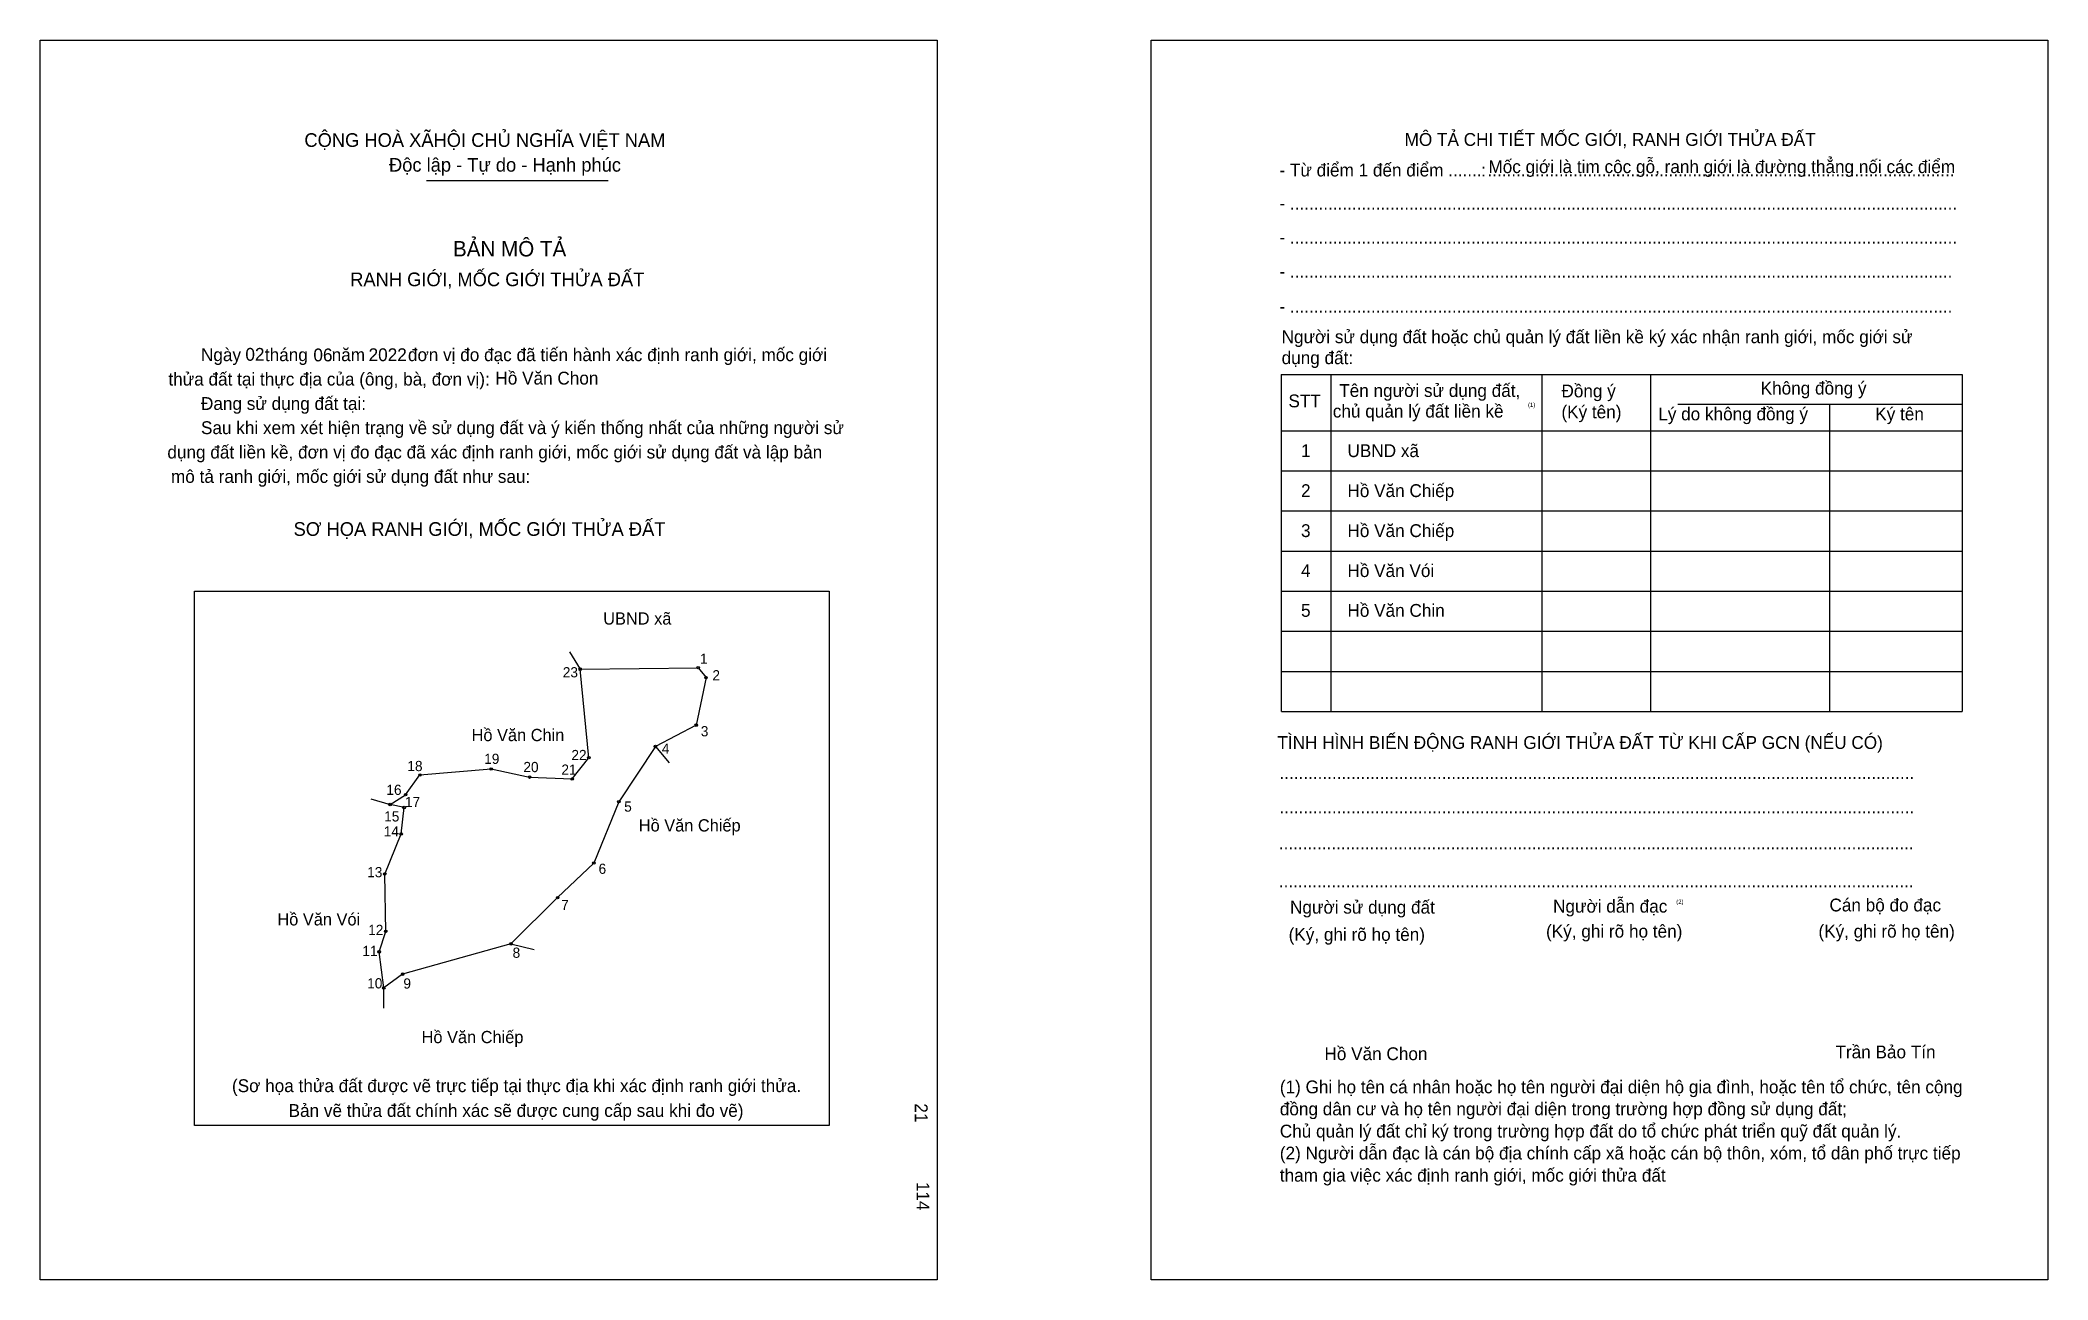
# Model space of a CAD drawing. Extents: x 547818 to 548822, y 1825259 to 1825880.
import ezdxf

# ---------------------------------------------------------------- set-up
doc = ezdxf.new("R2010")
doc.units = 0
for name, color, linetype in [('bmtKhungInTrang1', 7, 'Continuous'), ('bmtKhungInTrang2', 7, 'Continuous'), ('bmtNoiDung', 7, 'Continuous'), ('bmtTemplate', 7, 'Continuous'), ('CanhThua', 7, 'Continuous'), ('MocDinhThua', 7, 'Continuous'), ('RauThua', 7, 'Continuous'), ('SoHieuDinhThua', 7, 'Continuous'), ('TenChuLanCan', 7, 'Continuous')]:
    doc.layers.add(name, color=color, linetype=linetype)

msp = doc.modelspace()

# ---------------------------------------------------------------- linework, layer by layer
at = {"layer": 'bmtKhungInTrang1'}
msp.add_lwpolyline([(547818.1, 1825879.7), (548266.5, 1825879.7), (548266.5, 1825259.5), (547818.1, 1825259.5)], close=True, dxfattribs=at)
at = {"layer": 'bmtKhungInTrang2'}
msp.add_lwpolyline([(548373.5, 1825879.7), (548821.9, 1825879.7), (548821.9, 1825259.5), (548373.5, 1825259.5)], close=True, dxfattribs=at)
at = {"layer": 'bmtTemplate'}
for p, q in [((548011.3, 1825809.4), (548102, 1825809.4)), ((548463.4, 1825712.4), (548463.4, 1825543.8)), ((548568.9, 1825712.4), (548568.9, 1825543.8)), ((548623.2, 1825712.6), (548623.2, 1825543.8)), ((548779, 1825712.4), (548779, 1825543.8)), ((548636.9, 1825697.6), (548779, 1825697.6)), ((548438.8, 1825684.3), (548779, 1825684.3)), ((548438.8, 1825664.2), (548779, 1825664.2)), ((548438.8, 1825644.2), (548779, 1825644.2)), ((548438.8, 1825624.1), (548779, 1825624.1)), ((548438.8, 1825604), (548779, 1825604)), ((548438.8, 1825584), (548779, 1825584)), ((548438.8, 1825563.9), (548779, 1825563.9)), ((548438.8, 1825543.8), (548779, 1825543.8))]:
    msp.add_line(p, q, dxfattribs=at)
for points in [[(548438.6, 1825712.4), (548779, 1825712.4)], [(548438.6, 1825712.4), (548438.6, 1825543.8)], [(548712.8, 1825697.4), (548712.8, 1825543.8)]]:
    msp.add_lwpolyline(points, dxfattribs=at)
msp.add_lwpolyline([(547895.2, 1825336.7), (547895.2, 1825604), (548212.5, 1825604), (548212.5, 1825336.7)], close=True, dxfattribs=at)
at = {"layer": 'CanhThua'}
for p, q in [((548088.1, 1825565), (548147.1, 1825565.7)), ((548092.4, 1825520.7), (548088.1, 1825565)), ((548151, 1825560.8), (548146.1, 1825537)), ((548147.1, 1825565.7), (548151, 1825560.8)), ((548146.1, 1825537), (548125.7, 1825526.3)), ((548084.1, 1825510.1), (548092.4, 1825520.7)), ((548125.7, 1825526.3), (548107.4, 1825498.7)), ((548000.8, 1825502.2), (548008, 1825512.1)), ((548008, 1825512.1), (548043.6, 1825515.1)), ((548043.6, 1825515.1), (548062.8, 1825511)), ((548062.8, 1825511), (548084.1, 1825510.1)), ((547993.1, 1825497.3), (548000.8, 1825502.2)), ((548000.1, 1825495.8), (547993.1, 1825497.3)), ((547998.6, 1825482.6), (548000.1, 1825495.8)), ((548107.4, 1825498.7), (548094.9, 1825468)), ((547990.4, 1825462.5), (547998.6, 1825482.6)), ((547990.9, 1825433.8), (547990.4, 1825462.5)), ((548094.9, 1825468), (548076.8, 1825450.7)), ((548076.8, 1825450.7), (548053.5, 1825427.6)), ((547987.6, 1825423.6), (547990.9, 1825433.8)), ((547989.9, 1825405.5), (547987.6, 1825423.6)), ((548053.5, 1825427.6), (547999.3, 1825412.4)), ((547999.3, 1825412.4), (547989.9, 1825405.5))]:
    msp.add_line(p, q, dxfattribs=at)
at = {"layer": 'MocDinhThua'}
for centre in [(548088.1, 1825565), (548147.1, 1825565.7), (548151, 1825560.8), (548146.1, 1825537), (548092.4, 1825520.7), (548125.7, 1825526.3), (548008, 1825512.1), (548043.6, 1825515.1), (548062.8, 1825511), (548084.1, 1825510.1), (548000.8, 1825502.2), (547993.1, 1825497.3), (548000.1, 1825495.8), (548107.4, 1825498.7), (547998.6, 1825482.6), (547990.4, 1825462.5), (548094.9, 1825468), (548076.8, 1825450.7), (547990.9, 1825433.8), (547987.6, 1825423.6), (548053.5, 1825427.6), (547999.3, 1825412.4), (547989.9, 1825405.5)]:
    msp.add_circle(centre, 0.612, dxfattribs=at)
at = {"layer": 'RauThua'}
for p, q in [((548082.8, 1825573.7), (548088.1, 1825565)), ((548125.7, 1825526.3), (548132.5, 1825518.1)), ((547983.4, 1825500.1), (547993.1, 1825497.3)), ((547983.4, 1825500.1), (547993.1, 1825497.3)), ((548053.5, 1825427.6), (548065.1, 1825424.7)), ((548053.5, 1825427.6), (548065.1, 1825424.7)), ((547989.9, 1825395.4), (547989.9, 1825405.5))]:
    msp.add_line(p, q, dxfattribs=at)

# ---------------------------------------------------------------- texts
at = {"layer": 'bmtNoiDung'}
for s, height, p in [('02', 6.42, (547920.7, 1825719.3)), ('06', 6.42, (547954.7, 1825719)), ('2022', 6.42, (547982.3, 1825719.1)), ('Hồ Văn Chon', 6.416, (548045.7, 1825707.4)), ('1', 6.42, (548448.5, 1825671.1)), ('UBND xã ', 6.42, (548471.7, 1825671.1)), ('2', 6.42, (548448.5, 1825651.1)), ('Hồ Văn Chiếp ', 6.416, (548471.7, 1825651.1)), ('3', 6.42, (548448.5, 1825631.1)), ('Hồ Văn Chiếp ', 6.416, (548471.7, 1825631.1)), ('4', 6.42, (548448.5, 1825611.1)), ('Hồ Văn Vói ', 6.416, (548471.7, 1825611.1)), ('5', 6.42, (548448.5, 1825591.2)), ('Hồ Văn Chin ', 6.416, (548471.7, 1825591.2)), ('Hồ Văn Chon', 6.416, (548460.2, 1825369.4))]:
    msp.add_text(s, height=height, dxfattribs=at).set_placement(p)
for s, p in [('21', (548255.4, 1825347.8)), ('114', (548256.3, 1825308.5))]:
    msp.add_text(s, height=6.42, rotation=270, dxfattribs=at).set_placement(p)
at = {"layer": 'bmtTemplate'}
for s, height, p in [('CỘNG HOÀ XÃHỘI CHỦ NGHĨA VIỆT NAM', 6.844, (547950.2, 1825826.3)), ('MÔ TẢ CHI TIẾT MỐC GIỚI, RANH GIỚI THỬA ĐẤT', 6.414, (548500.3, 1825826.8)), ('Mốc giới là tim cộc gỗ, ranh giới là đường thẳng nối các điểm', 6.414, (548542.2, 1825813.2)), ('Độc lập - Tự do - Hạnh phúc', 6.844, (547992.5, 1825813.9)), ('- Từ điểm 1 đến điểm .......', 6.414, (548437.7, 1825811.5)), (':', 6.41, (548538.5, 1825811.5)), ('..................................................................................................', 6.414, (548541.7, 1825811.5)), ('- ............................................................................................................................................', 6.4138, (548437.7, 1825794.9)), ('BẢN MÔ TẢ', 7.7, (548024.5, 1825771.5)), ('- ............................................................................................................................................', 6.4138, (548437.7, 1825777.9)), ('RANH GIỚI, MỐC GIỚI THỬA ĐẤT', 6.844, (547973.1, 1825756.6)), ('- ...........................................................................................................................................', 6.4138, (548437.7, 1825760.8)), ('- ...........................................................................................................................................', 6.4138, (548437.7, 1825743.3)), ('Người sử dụng đất hoặc chủ quản lý đất liền kề ký xác nhận ranh giới, mốc giới sử', 6.414, (548438.8, 1825728.1)), ('Ngày     tháng     năm         đơn vị đo đạc đã tiến hành xác định ranh giới, mốc giới ', 6.416, (547898.5, 1825719.1)), ('dụng đất:', 6.41, (548438.8, 1825717.6)), ('thửa đất tại thực địa của (ông, bà, đơn vị):', 6.416, (547882.2, 1825706.9)), ('Đang sử dụng đất tại:', 6.416, (547898.5, 1825694.7)), ('STT', 6.41, (548442.2, 1825696)), ('Tên người sử dụng đất,', 6.414, (548467.6, 1825701.2)), ('Đồng ý', 6.41, (548578.7, 1825701)), ('Không đồng ý', 6.414, (548678.3, 1825702.4)), ('chủ quản lý đất liền kề', 6.414, (548464.4, 1825690.9)), ('(1)', 2.14, (548562, 1825696.2)), ('(Ký tên)', 6.41, (548578.7, 1825690.5)), ('Lý do không đồng ý', 6.414, (548627.1, 1825689.5)), ('Ký tên', 6.41, (548735.6, 1825689.5)), ('Sau khi xem xét hiện trạng về sử dụng đất và ý kiến thống nhất của những người sử ', 6.416, (547898.5, 1825682.6)), ('dụng đất liền kề, đơn vị đo đạc đã xác định ranh giới, mốc giới sử dụng đất và lập bản', 6.416, (547881.7, 1825670.4)), ('mô tả ranh giới, mốc giới sử dụng đất như sau:', 6.416, (547883.5, 1825658.2)), ('SƠ HỌA RANH GIỚI, MỐC GIỚI THỬA ĐẤT', 6.844, (547944.8, 1825631.7)), ('TÌNH HÌNH BIẾN ĐỘNG RANH GIỚI THỬA ĐẤT TỪ KHI CẤP GCN (NẾU CÓ)', 6.414, (548436.7, 1825525.1)), ('.....................................................................................................................................', 6.4234, (548437.7, 1825510)), ('.....................................................................................................................................', 6.4234, (548437.7, 1825492.9)), ('.....................................................................................................................................', 6.4234, (548437.4, 1825474.9)), ('.....................................................................................................................................', 6.4234, (548437.4, 1825455.8)), ('Người sử dụng đất', 6.414, (548443, 1825442.7)), ('Người dẫn đạc', 6.414, (548574.5, 1825443.2)), ('Cán bộ đo đạc', 6.414, (548712.7, 1825443.8)), ('(2)', 2.14, (548636.1, 1825447.6)), ('(Ký, ghi rõ họ tên)', 6.414, (548442.3, 1825429.1)), ('(Ký, ghi rõ họ tên)', 6.414, (548571, 1825430.7)), ('(Ký, ghi rõ họ tên)', 6.414, (548707.2, 1825430.7)), ('Trần Bảo Tín', 6.414, (548715.7, 1825370.3)), ('(Sơ họa thửa đất được vẽ trực tiếp tại thực địa khi xác định ranh giới thửa.', 6.416, (547914, 1825353.4)), ('(1) Ghi họ tên cá nhân hoặc họ tên người đại diện hộ gia đình, hoặc tên tổ chức, tên cộng', 6.414, (548437.9, 1825352.8)), ('Bản vẽ thửa đất chính xác sẽ được cung cấp sau khi đo vẽ)', 6.416, (547942.3, 1825341)), ('đồng dân cư và họ tên người đại diện trong trường hợp đồng sử dụng đất;', 6.414, (548437.9, 1825341.8)), ('Chủ quản lý đất chỉ ký trong trường hợp đất do tổ chức phát triển quỹ đất quản lý.', 6.414, (548437.9, 1825330.7)), ('(2) Người dẫn đạc là cán bộ địa chính cấp xã hoặc cán bộ thôn, xóm, tổ dân phố trực tiếp', 6.414, (548437.9, 1825319.7)), ('tham gia việc xác định ranh giới, mốc giới thửa đất', 6.414, (548437.9, 1825308.6))]:
    msp.add_text(s, height=height, dxfattribs=at).set_placement(p)
at = {"layer": 'SoHieuDinhThua'}
for s, p in [('1', (548148, 1825567.7)), ('23', (548079.4, 1825560.9)), ('2', (548154.2, 1825559.4)), ('3', (548148.4, 1825531.4)), ('19', (548040.1, 1825517.6)), ('22', (548083.7, 1825519.5)), ('4', (548128.9, 1825522.7)), ('18', (548001.7, 1825514)), ('20', (548059.7, 1825513.5)), ('21', (548078.7, 1825512.2)), ('16', (547991.2, 1825502.1)), ('17', (548000.5, 1825496)), ('15', (547990.1, 1825488.8)), ('5', (548110.1, 1825493.7)), ('14', (547989.9, 1825481.3)), ('13', (547981.6, 1825460.9)), ('6', (548097.3, 1825462.6)), ('7', (548078.6, 1825444.5)), ('12', (547982.1, 1825432)), ('11', (547979.2, 1825421.5)), ('8', (548054.3, 1825420.6)), ('10', (547981.6, 1825405.3)), ('9', (547999.7, 1825405.2))]:
    msp.add_text(s, height=5.1, dxfattribs=at).set_placement(p)
at = {"layer": 'TenChuLanCan'}
for s, height, p in [('UBND xã', 6.12, (548099.6, 1825587.3)), ('Hồ Văn Chin', 6.115, (548033.8, 1825529)), ('Hồ Văn Chiếp', 6.115, (548117.4, 1825483.8)), ('Hồ Văn Vói', 6.12, (547936.7, 1825436.8)), ('Hồ Văn Chiếp', 6.115, (548008.8, 1825377.9))]:
    msp.add_text(s, height=height, dxfattribs=at).set_placement(p)

doc.saveas('drawing.dxf')
